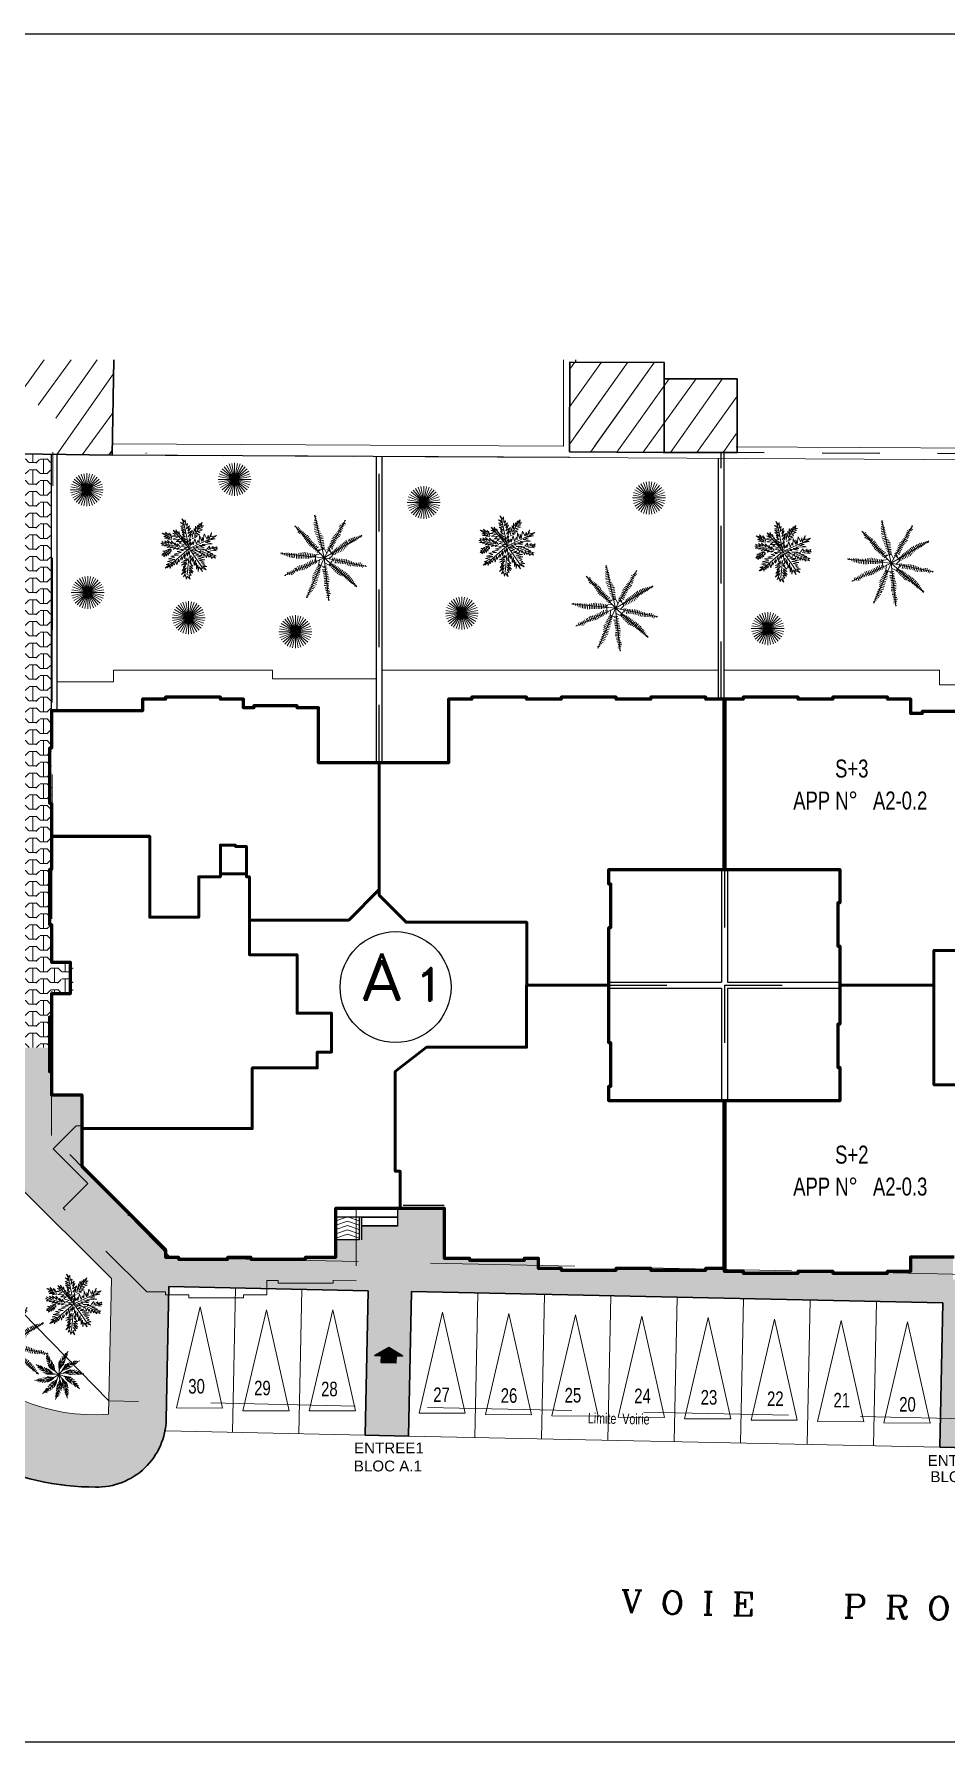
# Model space of a CAD drawing. Header units: millimetres. Extents: x 906 to 2482, y -1290 to -637.
# Drawn here: x 2053.577 to 2055.156, y -1279.072 to -1276.116 of the extents above; entities that cross this region are included whole.
import ezdxf

# ---------------------------------------------------------------- set-up
doc = ezdxf.new("R2010")
doc.units = ezdxf.units.MM
for name, pattern in [('CONTINOUS', [0]), ('DASHDOT2', [0.5, 0.25, -0.125, 0, -0.125]), ('DIVIDE2', [0.625, 0.25, -0.125, 0, -0.125, 0, -0.125]), ('HIDDEN', [0.375, 0.25, -0.125])]:
    doc.linetypes.add(name, pattern=pattern)
doc.layers.add('1', color=7, linetype='Continuous')
for name, color, linetype, lineweight, true_color in [('autoblocan', 7, 'Continuous', 13, 0xe2d4c5), ('HACH', 7, 'Continuous', 5, 0xd1d1d1), ('VERDURE', 7, 'Continuous', 15, 0x00db00)]:
    doc.layers.add(name, color=color, linetype=linetype, lineweight=lineweight, true_color=true_color)
for name, color, linetype, lineweight in [('CLOTURE EXISTANT', 7, 'Continuous', 20), ('construction existante', 7, 'Continuous', 30), ('ESCALIER', 7, 'Continuous', 20), ('GARD- CORP', 7, 'Continuous', 25), ('inter2', 7, 'HIDDEN', 18), ('interrompu', 7, 'HIDDEN', 15), ('MUR 0.2', 7, 'Continuous', 20), ('MUR 0.25', 7, 'Continuous', 25), ('MUR 0.3', 7, 'Continuous', 30), ('MUR 0.5', 7, 'Continuous', 50), ('MUR 0.6', 7, 'Continuous', 60), ('PARKING', 7, 'Continuous', 20), ('poly3', 3, 'Continuous', 25), ('POTEAUX HACHURE', 7, 'Continuous', 15), ('REVERS D EAU', 7, 'Continuous', 13), ('TEXTE', 7, 'Continuous', 20), ('vegetation', 3, 'Continuous', 15), ('VOITURE', 7, 'Continuous', 15)]:
    doc.layers.add(name, color=color, linetype=linetype, lineweight=lineweight)
doc.styles.add('ARIAL', font='arial.ttf')
doc.styles.add('ATT', font='TXT')
doc.styles.add('BOLD', font='romand')
doc.styles.add('RR', font='COMPLEX')
doc.styles.add('STYLE4', font='swisscl.ttf')

# ---------------------------------------------------------------- blocks, each defined once
blk = doc.blocks.new('arbre-5')
at = {"layer": 'vegetation'}
for centre, radius, start, end in [((-0.19, 0.329), 0.0329, 201.8133, 261.0737), ((0.412, 0.484), 0.636, 189.9047, 229.6278), ((-0.267, 0.335), 0.0758, 336.4663, 6.3857), ((-0.327, 0.287), 0.154, 345.4732, 13.0468), ((-0.559, 0.25), 0.4, 354.0868, 6.866), ((0.635, -0.023), 0.636, 138.2066, 177.9297), ((0.806, 0.349), 0.75, 182.5243, 187.4746), ((-0.15, 0.593), 0.4, 302.3887, 315.1679), ((0.161, 0.322), 0.0783, 159.215, 197.8706), ((0.023, 0.435), 0.154, 293.7751, 321.3487), ((0.14, 0.354), 0.0329, 150.1151, 209.3756), ((0.097, 0.417), 0.0758, 284.7681, 314.6875), ((-0.344, 0.535), 0.636, 263.0023, 302.7253), ((0.048, 0.634), 0.636, 225.9047, 265.6278), ((-0.348, 0.154), 0.0329, 237.8133, 297.0737), ((-0.413, 0.114), 0.0758, 12.4663, 42.3857), ((-0.316, 0.174), 0.0783, 246.9131, 285.5687), ((-0.434, 0.04), 0.154, 21.4732, 49.0468), ((-0.317, 0.819), 0.75, 270.2224, 275.1727), ((-0.599, -0.126), 0.4, 30.0868, 42.866), ((-0.592, 0.231), 0.636, 299.0023, 338.7253), ((-0.261, 0.792), 0.75, 268.6014, 275.2448), ((-0.613, -0.208), 0.488, 31.5871, 43.1451), ((-0.206, 0.772), 0.75, 266.9824, 275.3418), ((-0.169, 0.762), 0.75, 265.7167, 275.436), ((-0.656, -0.384), 0.658, 38.7097, 48.6648), ((-0.153, 0.326), 0.0783, 210.9131, 249.5687), ((0.225, 0.849), 0.75, 234.2224, 239.1727), ((-0.14, 0.755), 0.75, 264.5527, 275.5323), ((0.255, 0.794), 0.75, 232.6014, 239.2448), ((0.287, 0.746), 0.75, 230.9824, 239.3418), ((-0.56, -0.38), 0.604, 41.0688, 51.461), ((0.311, 0.715), 0.75, 229.7167, 239.436), ((0.331, 0.693), 0.75, 228.5527, 239.5323), ((-0.619, 0.192), 0.488, 355.5871, 7.1451), ((-0.757, 0.075), 0.658, 2.7097, 12.6648), ((-0.677, 0.022), 0.604, 5.0688, 15.461), ((-0.622, -0.13), 0.636, 332.068, 11.7911), ((0.749, 0.17), 0.75, 176.8546, 187.8342), ((0.51, -0.379), 0.636, 103.7063, 143.4294), ((0.232, -0.592), 0.636, 71.6661, 111.3891), ((-0.16, -0.615), 0.636, 35.6661, 75.3891), ((-0.491, -0.403), 0.636, 359.6661, 39.3891), ((0.754, 0.199), 0.75, 178.0186, 187.7379), ((0.764, 0.237), 0.75, 179.2843, 187.6437), ((-0.402, 0.545), 0.604, 313.3707, 323.7629), ((-0.41, 0.64), 0.658, 311.0115, 320.9667), ((0.781, 0.292), 0.75, 180.9033, 187.5467), ((-0.233, 0.604), 0.488, 303.889, 315.447), ((0.714, -0.284), 0.75, 142.3543, 153.3339), ((0.734, -0.263), 0.75, 143.5183, 153.2376), ((0.454, -0.619), 0.75, 110.3141, 121.2936), ((-0.023, 0.677), 0.604, 278.8704, 289.2626), ((0.764, -0.237), 0.75, 144.784, 153.1434), ((0.483, -0.613), 0.75, 111.478, 121.1973), ((0.025, 0.76), 0.658, 276.5113, 286.4664), ((0.34, 0.586), 0.604, 246.8302, 257.2223), ((0.521, -0.606), 0.75, 112.7437, 121.1031), ((0.424, 0.631), 0.658, 244.471, 254.4261), ((0.809, -0.202), 0.75, 146.403, 153.0464), ((0.15, 0.63), 0.488, 269.3887, 280.9467), ((0.579, -0.6), 0.75, 114.3627, 121.0062), ((0.862, -0.168), 0.75, 148.024, 152.9743), ((0.212, 0.574), 0.4, 267.8884, 280.6676), ((0.462, 0.454), 0.488, 237.3484, 248.9064), ((0.265, 0.346), 0.154, 259.2748, 286.8484), ((0.315, 0.174), 0.0783, 124.7147, 163.3703), ((0.641, -0.6), 0.75, 115.9838, 120.934), ((0.484, 0.374), 0.4, 235.8481, 248.6273), ((0.316, 0.212), 0.0329, 115.6149, 174.8753), ((0.316, 0.289), 0.0758, 250.2678, 280.1873), ((0.408, 0.153), 0.154, 227.2346, 254.8081), ((0.36, -0.02), 0.0783, 92.6744, 131.33), ((0.38, 0.012), 0.0329, 83.5746, 142.835), ((0.422, 0.077), 0.0758, 218.2276, 248.147), ((-0.398, -0.159), 0.0758, 49.5638, 79.4832), ((-0.37, -0.087), 0.0329, 274.9108, 334.1712), ((-0.37, -0.23), 0.154, 58.5708, 86.1444), ((-0.357, -0.052), 0.0783, 284.0106, 322.6662), ((-0.402, -0.462), 0.4, 67.1843, 79.9635), ((-0.747, 0.462), 0.75, 307.32, 312.2703), ((-0.363, -0.536), 0.488, 68.6846, 80.2427), ((-0.229, -0.362), 0.0758, 85.5638, 115.4832), ((-0.686, 0.475), 0.75, 305.699, 312.3424), ((-0.164, -0.403), 0.154, 94.5708, 122.1444), ((-0.292, -0.702), 0.658, 75.8072, 85.7624), ((-0.053, -0.61), 0.4, 103.1843, 115.9635), ((-0.249, -0.288), 0.0329, 310.9108, 10.1712), ((-0.63, 0.492), 0.75, 304.08, 312.4394), ((-0.218, -0.641), 0.604, 78.1664, 88.5585), ((-0.258, -0.251), 0.0783, 320.0106, 358.6662), ((0.021, -0.647), 0.488, 104.6846, 116.2427), ((-0.594, 0.506), 0.75, 302.8142, 312.5336), ((-0.567, 0.518), 0.75, 301.6503, 312.6298), ((0.177, -0.74), 0.658, 111.8072, 121.7624), ((-0.876, -0.065), 0.75, 343.32, 348.2703), ((0.201, -0.647), 0.604, 114.1664, 124.5585), ((-0.834, -0.019), 0.75, 341.699, 348.3424), ((-0.799, 0.027), 0.75, 340.08, 348.4394), ((-0.778, 0.06), 0.75, 338.8142, 348.5336), ((-0.763, 0.086), 0.75, 337.6503, 348.6298), ((0.288, -0.54), 0.4, 136.2501, 149.0293), ((0.371, -0.531), 0.488, 137.7504, 149.3084), ((0.552, -0.523), 0.658, 144.873, 154.8281), ((0.521, -0.432), 0.604, 147.2321, 157.6243), ((-0.699, -0.532), 0.75, 16.3857, 21.336), ((-0.687, -0.345), 0.75, 10.716, 21.6956), ((-0.688, -0.471), 0.75, 14.7647, 21.4081), ((-0.685, -0.374), 0.75, 11.88, 21.5993), ((-0.684, -0.413), 0.75, 13.1457, 21.5051), ((-0.449, -0.624), 0.75, 38.3141, 49.2936), ((-0.434, -0.649), 0.75, 39.478, 49.1973), ((0.662, -0.142), 0.604, 174.8302, 185.2223), ((0.004, -0.768), 0.75, 74.3141, 85.2936), ((0.731, -0.208), 0.658, 172.471, 182.4261), ((-0.415, -0.683), 0.75, 40.7437, 49.1031), ((0.575, -0.299), 0.488, 165.3484, 176.9064), ((0.03, -0.78), 0.75, 75.478, 85.1973), ((0.619, 0.274), 0.604, 210.8302, 221.2223), ((-0.392, -0.736), 0.75, 42.3627, 49.0062), ((0.505, -0.345), 0.4, 163.8481, 176.6273), ((0.271, -0.341), 0.154, 155.2346, 182.8081), ((-0.373, -0.795), 0.75, 43.9838, 48.934), ((0.066, -0.797), 0.75, 76.7437, 85.1031), ((0.093, -0.348), 0.0783, 20.6744, 59.33), ((0.714, 0.261), 0.658, 208.471, 218.4261), ((0.116, -0.826), 0.75, 78.3627, 85.0062), ((0.64, 0.096), 0.488, 201.3484, 212.9064), ((0.166, -0.862), 0.75, 79.9838, 84.934), ((0.612, 0.018), 0.4, 199.8481, 212.6273), ((0.42, -0.116), 0.154, 191.2346, 218.8081), ((0.28, -0.227), 0.0783, 56.6744, 95.33), ((0.315, -0.214), 0.0329, 47.5746, 106.835), ((0.386, -0.185), 0.0758, 182.2276, 212.147), ((0.006, -0.429), 0.0758, 118.6296, 148.549), ((0.082, -0.428), 0.154, 127.6366, 155.2101), ((-0.051, -0.377), 0.0329, 343.9766, 43.237), ((-0.079, -0.352), 0.0783, 353.0764, 31.732), ((0.204, -0.377), 0.0758, 146.2276, 176.147), ((0.129, -0.358), 0.0329, 11.5746, 70.835)]:
    blk.add_arc(centre, radius, start, end, dxfattribs=at)
blk = doc.blocks.new('12PPLT15')
at = {"color": 0, "linetype": 'ByBlock'}
for p, q in [((0.013, -0.001), (-0.088, 0.491)), ((0.105, 0.233), (0.218, 0.416)), ((-0.197, 0.032), (-0.424, 0.087)), ((-0.311, 0.181), (-0.394, 0.245)), ((0.013, -0.001), (-0.211, 0.261)), ((0.013, -0.001), (0.471, 0.206)), ((0.344, -0.02), (0.467, 0.009)), ((-0.304, -0.006), (-0.415, -0.1)), ((0.013, -0.001), (-0.373, -0.336)), ((0.006, -0.159), (-0.023, -0.458)), ((0.013, -0.001), (0.245, -0.333)), ((0.205, -0.033), (0.429, -0.132))]:
    blk.add_line(p, q, dxfattribs=at)
for points in [[(-0.023, 0.057), (-0.023, 0.126), (-0.05, 0.087), (-0.065, 0.126), (-0.076, 0.103), (-0.098, 0.174), (-0.107, 0.155), (-0.136, 0.239), (-0.143, 0.21), (-0.166, 0.294), (-0.17, 0.248), (-0.214, 0.323), (-0.201, 0.271), (-0.262, 0.319), (-0.22, 0.258), (-0.272, 0.268), (-0.208, 0.233), (-0.289, 0.212), (-0.178, 0.2), (-0.26, 0.162), (-0.153, 0.158), (-0.208, 0.12), (-0.117, 0.12), (-0.159, 0.09), (-0.065, 0.061), (-0.126, 0.038), (-0.021, 0.019), (-0.078, 0.003), (-0.021, -0.012), (-0.136, -0.02), (-0.082, -0.035), (-0.191, -0.054), (-0.126, -0.071), (-0.247, -0.1), (-0.17, -0.117), (-0.304, -0.132), (-0.233, -0.152), (-0.344, -0.181), (-0.233, -0.19), (-0.359, -0.223), (-0.279, -0.236), (-0.385, -0.278), (-0.331, -0.278), (-0.401, -0.339), (-0.321, -0.31), (-0.317, -0.345), (-0.291, -0.278), (-0.281, -0.314), (-0.262, -0.249), (-0.247, -0.291), (-0.214, -0.213), (-0.197, -0.284), (-0.17, -0.184), (-0.162, -0.239), (-0.114, -0.139), (-0.114, -0.203), (-0.069, -0.094), (-0.065, -0.171), (-0.03, -0.068), (-0.015, -0.132), (-0.001, -0.035), (0.006, -0.098), (0.021, -0.052), (0.027, -0.159), (0.05, -0.119), (0.038, -0.217), (0.083, -0.142), (0.073, -0.223), (0.092, -0.181), (0.099, -0.291), (0.125, -0.203), (0.119, -0.294), (0.14, -0.249), (0.14, -0.358), (0.163, -0.281), (0.17, -0.397), (0.182, -0.32), (0.245, -0.4), (0.215, -0.333), (0.306, -0.368), (0.251, -0.314), (0.318, -0.31), (0.247, -0.284), (0.283, -0.272), (0.224, -0.249), (0.274, -0.236), (0.193, -0.209), (0.287, -0.194), (0.17, -0.178), (0.28, -0.152), (0.161, -0.142), (0.241, -0.123), (0.125, -0.117), (0.182, -0.1), (0.079, -0.081), (0.138, -0.068), (0.05, -0.033), (0.09, -0.029)], [(0.008, 0.049), (0.041, 0.162), (0.002, 0.122), (0.057, 0.248), (-0.001, 0.2), (0.073, 0.313), (-0.007, 0.258), (0.035, 0.352), (-0.007, 0.306), (0.021, 0.394), (-0.034, 0.342), (-0.015, 0.43), (-0.046, 0.403), (-0.053, 0.497), (-0.063, 0.461), (-0.111, 0.516), (-0.076, 0.436), (-0.134, 0.449), (-0.072, 0.403), (-0.134, 0.388), (-0.069, 0.367), (-0.126, 0.359), (-0.053, 0.313), (-0.126, 0.323), (-0.042, 0.261), (-0.105, 0.281), (-0.072, 0.245), (-0.101, 0.245), (-0.053, 0.2), (-0.12, 0.204), (-0.034, 0.149), (-0.092, 0.151), (-0.04, 0.113)], [(0.069, 0.191), (0.083, 0.29), (0.096, 0.252), (0.099, 0.348), (0.125, 0.29), (0.121, 0.388), (0.154, 0.332), (0.157, 0.397), (0.176, 0.374), (0.19, 0.43), (0.199, 0.407), (0.238, 0.449), (0.224, 0.397), (0.266, 0.394), (0.209, 0.374), (0.247, 0.361), (0.182, 0.338), (0.245, 0.323), (0.161, 0.296), (0.203, 0.281), (0.134, 0.252), (0.193, 0.245), (0.102, 0.212), (0.154, 0.206), (0.067, 0.168)], [(-0.136, 0.015), (-0.185, 0.078), (-0.185, 0.032), (-0.233, 0.099), (-0.22, 0.055), (-0.295, 0.132), (-0.279, 0.074), (-0.359, 0.141), (-0.337, 0.087), (-0.408, 0.135), (-0.382, 0.09), (-0.457, 0.122), (-0.446, 0.097), (-0.476, 0.087), (-0.424, 0.078), (-0.466, 0.055), (-0.369, 0.055), (-0.411, 0.038), (-0.314, 0.049), (-0.366, 0.015), (-0.26, 0.036), (-0.314, 0.013), (-0.224, 0.015), (-0.26, -0.012), (-0.166, 0.009), (-0.197, -0.016), (-0.149, -0.004)], [(-0.289, 0.158), (-0.356, 0.164), (-0.323, 0.177), (-0.411, 0.177), (-0.356, 0.197), (-0.427, 0.206), (-0.382, 0.219), (-0.453, 0.268), (-0.379, 0.252), (-0.394, 0.284), (-0.346, 0.233), (-0.331, 0.271), (-0.317, 0.212), (-0.311, 0.252), (-0.285, 0.17)], [(0.038, 0), (0.163, -0.052), (0.083, 0.015), (0.17, 0.007), (0.134, 0.036), (0.276, 0.019), (0.19, 0.051), (0.289, 0.051), (0.238, 0.071), (0.415, 0.08), (0.289, 0.107), (0.379, 0.12), (0.309, 0.135), (0.467, 0.168), (0.396, 0.17), (0.49, 0.226), (0.389, 0.2), (0.4, 0.275), (0.354, 0.164), (0.341, 0.233), (0.325, 0.162), (0.276, 0.252), (0.257, 0.126), (0.238, 0.197), (0.234, 0.12), (0.193, 0.223), (0.186, 0.099), (0.167, 0.141), (0.14, 0.074), (0.115, 0.17), (0.083, 0.061), (0.083, 0.113), (0.05, 0.061), (0.041, 0.11), (0.027, 0.022)], [(0.318, -0.01), (0.364, 0.042), (0.367, 0), (0.431, 0.036), (0.415, 0.009), (0.499, 0.029), (0.483, 0.003), (0.506, -0.01), (0.435, -0.01), (0.486, -0.039), (0.383, -0.029)], [(-0.311, -0.004), (-0.356, -0.016), (-0.34, -0.023), (-0.394, -0.033), (-0.373, -0.042), (-0.44, -0.048), (-0.394, -0.062), (-0.45, -0.084), (-0.421, -0.087), (-0.457, -0.117), (-0.415, -0.117), (-0.424, -0.142), (-0.385, -0.1), (-0.379, -0.132), (-0.363, -0.075), (-0.344, -0.117), (-0.34, -0.054), (-0.321, -0.094), (-0.308, -0.035), (-0.295, -0.054), (-0.295, -0.02)], [(-0.017, -0.165), (-0.063, -0.181), (-0.011, -0.188), (-0.078, -0.209), (-0.015, -0.207), (-0.124, -0.245), (-0.03, -0.236), (-0.12, -0.287), (-0.027, -0.261), (-0.092, -0.322), (-0.05, -0.303), (-0.107, -0.385), (-0.034, -0.333), (-0.12, -0.448), (-0.04, -0.385), (-0.084, -0.49), (-0.053, -0.452), (-0.034, -0.53), (-0.021, -0.477), (0.031, -0.533), (0.006, -0.458), (0.048, -0.465), (0.012, -0.41), (0.073, -0.429), (0.008, -0.368), (0.086, -0.404), (0.012, -0.333), (0.079, -0.349), (0.019, -0.303), (0.079, -0.307), (0.019, -0.245), (0.048, -0.259), (0.019, -0.213)], [(0.17, -0.012), (0.274, -0.012), (0.245, -0.026), (0.318, -0.026), (0.295, -0.042), (0.383, -0.058), (0.328, -0.062), (0.425, -0.09), (0.377, -0.094), (0.483, -0.126), (0.442, -0.132), (0.471, -0.165), (0.4, -0.142), (0.412, -0.171), (0.37, -0.123), (0.36, -0.152), (0.325, -0.1), (0.312, -0.159), (0.28, -0.09), (0.274, -0.132), (0.251, -0.075), (0.234, -0.106), (0.199, -0.048), (0.186, -0.081), (0.182, -0.045)]]:
    blk.add_lwpolyline(points, dxfattribs=at)
at = {"color": 0, "linetype": 'ByBlock', "style": 'ATT', "flags": 3}
blk.add_attdef('ITEM', (-1, -3.75), '', height=1, dxfattribs=at)
blk = doc.blocks.new('C3A9GA8P')
at = {"color": 0, "linetype": 'ByBlock'}
for p, q in [((120.6, 300.6), (124.5, 302.6)), ((121.4, 294.8), (127, 298.5)), ((155, 155), (122.7, 301.5)), ((155, 155), (53.9, 265.8)), ((54.2, 262.2), (58.5, 263.5)), ((59.3, 255.9), (67.5, 261.1)), ((61.6, 249.7), (70.3, 256)), ((82.3, 227), (91.5, 236.7)), ((122.2, 252.9), (137.8, 255.6)), ((155, 155), (229.1, 285.4)), ((201, 246.4), (213.1, 240.6)), ((216.2, 273), (224.9, 266.8)), ((221.4, 277.3), (228.8, 271)), ((225.8, 284), (228.4, 280.3)), ((125.2, 177.7), (138.8, 183.8)), ((146.4, 185.5), (155.3, 187.6)), ((155, 155), (284.3, 231)), ((157.3, 183.4), (164.2, 169.2)), ((167.4, 190.3), (177.4, 179.3)), ((238, 216.5), (245.4, 202.4)), ((277.6, 230.1), (282.8, 225.9)), ((282.8, 232.7), (285.9, 229.6)), ((5.9, 167.3), (5.2, 171.6)), ((155, 155), (5.7, 169.5)), ((11.6, 166.3), (9.9, 172.8)), ((155, 155), (18.4, 93)), ((51.7, 154), (54, 169.8)), ((64.1, 108.1), (57.7, 119.9)), ((155, 155), (95.1, 17.5)), ((124.2, 133.7), (122.6, 148.5)), ((123.4, 156.3), (124.1, 165.4)), ((128.7, 166), (144.4, 168.2)), ((144, 125.3), (135.6, 128.8)), ((136.5, 133.4), (139.2, 149)), ((165.7, 119.2), (151.2, 122.2)), ((155, 155), (267.3, 55.5)), ((155, 155), (171.7, 5.9)), ((155, 155), (301.9, 124.8)), ((169.8, 130.7), (155.8, 138.1)), ((182.7, 161.6), (171.3, 150.6)), ((179.8, 135.4), (173.9, 128.4)), ((181.3, 172.6), (186.1, 164.8)), ((192.4, 154.1), (185.1, 141.2)), ((256.1, 139.5), (254.4, 126.2)), ((286.2, 133.3), (282.9, 123.1)), ((291.8, 129.6), (288.1, 120.6)), ((299.6, 127.6), (296.9, 123.9)), ((21.9, 92.2), (21.9, 96.8)), ((29.4, 95.1), (27.1, 104.6)), ((36.1, 95.5), (32.7, 105.7)), ((124, 56.5), (109.7, 63.5)), ((239.1, 95.1), (228, 83.7)), ((264.4, 61.6), (262, 55.3)), ((97.2, 17), (92.9, 17.7)), ((100, 22.1), (93.3, 22.5)), ((171.5, 54.1), (158.3, 51.6)), ((173.1, 17.1), (163.4, 17.8)), ((174.9, 23.5), (164.2, 23.5)), ((173.6, 9), (169.3, 10.5)), ((268.4, 57.4), (266.4, 53.6))]:
    blk.add_line(p, q, dxfattribs=at)
for radius, start, end in [(126, 130.20868, 136.13494), (120, 129.521, 135.63333), (114, 128.7585, 134.81533), (108, 127.90808, 134.56004), (126, 100.41953, 106.2498), (120, 100.37246, 107.06136), (114, 100.32043, 107.69976), (132, 100.92747, 105.15976), (108, 100.26262, 108.41097), (138, 101.47934, 104.17168), (96, 100.11997, 110.03243), (90, 98.61819, 109.97472), (84, 96.88122, 109.90875), (96, 53.87355, 63.81759), (108, 55.90808, 62.56004), (114, 56.7585, 62.81533), (120, 57.521, 63.63333), (126, 58.20868, 64.13494), (96, 125.87355, 135.81759), (90, 125.81336, 136.78571), (84, 126.32295, 137.89761), (78, 126.9117, 139.18847), (72, 126.37935, 139.77001), (66, 125.49821, 139.73272), (60, 124.43749, 139.68798), (54, 123.13556, 139.6333), (48, 120.91033, 139.56494), (42, 117.60386, 139.47706), (78, 94.84646, 109.83264), (72, 92.78382, 109.86151), (30, 85.98683, 142.83427), (66, 92.34555, 110.0508), (60, 91.81921, 110.27799), (54, 91.17524, 110.55572), (48, 90.36912, 110.15741), (42, 89.33054, 109.0606), (36, 87.94144, 107.59308), (30, 13.98683, 70.83427), (42, 45.60386, 67.47706), (48, 48.91033, 67.56494), (54, 51.13556, 67.6333), (60, 52.43749, 67.68798), (66, 53.49821, 67.73272), (72, 54.37935, 67.77001), (78, 54.9117, 67.18847), (42, 17.33054, 37.0606), (84, 54.32295, 65.89761), (48, 18.36912, 38.15741), (90, 53.81336, 64.78571), (54, 19.17524, 38.55572), (60, 19.81921, 38.27799), (66, 20.34555, 38.0508), (72, 20.78382, 37.86151), (78, 22.84646, 37.83264), (84, 24.88122, 37.90875), (90, 26.61819, 37.97472), (96, 28.11997, 38.03243), (108, 28.26262, 36.41097), (114, 28.32043, 35.69976), (120, 28.37246, 35.06136), (126, 28.41953, 34.2498), (132, 28.92747, 33.15976), (138, 29.47934, 32.17168), (138, 173.47934, 176.17168), (132, 172.92747, 177.15976), (126, 172.41953, 178.2498), (120, 172.37246, 179.06136), (114, 172.32043, 179.69976), (108, 172.26262, 180.41097), (96, 172.11997, 182.03243), (96, 197.87355, 207.81759), (90, 170.61819, 181.97472), (90, 197.81336, 208.78571), (84, 168.88122, 181.90875), (84, 198.32295, 209.89761), (78, 166.84646, 181.83264), (78, 198.9117, 211.18847), (72, 164.78382, 181.86151), (72, 198.37935, 211.77001), (66, 164.34555, 182.0508), (66, 197.49821, 211.73272), (60, 163.81921, 182.27799), (60, 196.43749, 211.68798), (54, 163.17524, 182.55572), (54, 195.13556, 211.6333), (48, 162.36912, 182.15741), (48, 192.91033, 211.56494), (42, 161.33054, 181.0606), (42, 189.60386, 211.47706), (36, 159.94144, 179.59308), (30, 157.98683, 214.83427), (42, 233.33054, 253.0606), (36, 231.94144, 251.59308), (30, 229.98683, 286.83427), (30, 301.98683, 358.83427), (36, 303.94144, 323.59308), (42, 305.33054, 325.0606), (48, 306.36912, 326.15741), (36, 15.94144, 35.59308), (54, 307.17524, 326.55572), (60, 307.81921, 326.27799), (42, 333.60386, 355.47706), (48, 336.91033, 355.56494), (54, 339.13556, 355.6333), (60, 340.43749, 355.68798), (66, 341.49821, 355.73272), (72, 342.37935, 355.77001), (78, 342.9117, 355.18847), (84, 342.32295, 353.89761), (90, 341.81336, 352.78571), (96, 341.87355, 351.81759), (108, 343.90808, 350.56004), (114, 344.7585, 350.81533), (120, 345.521, 351.63333), (126, 346.20868, 352.13494), (126, 202.20868, 208.13494), (120, 201.521, 207.63333), (114, 200.7585, 206.81533), (108, 199.90808, 206.56004), (96, 244.11997, 254.03243), (90, 242.61819, 253.97472), (84, 240.88122, 253.90875), (78, 238.84646, 253.83264), (72, 236.78382, 253.86151), (66, 236.34555, 254.0508), (60, 235.81921, 254.27799), (54, 235.17524, 254.55572), (48, 234.36912, 254.15741), (42, 261.60386, 283.47706), (48, 264.91033, 283.56494), (54, 267.13556, 283.6333), (60, 268.43749, 283.68798), (66, 269.49821, 283.73272), (90, 269.81336, 280.78571), (96, 269.87355, 279.81759), (72, 270.37935, 283.77001), (84, 270.32295, 281.89761), (78, 270.9117, 283.18847), (66, 308.34555, 326.0508), (72, 308.78382, 325.86151), (78, 310.84646, 325.83264), (84, 312.88122, 325.90875), (90, 314.61819, 325.97472), (96, 316.11997, 326.03243), (108, 316.26262, 324.41097), (114, 316.32043, 323.69976), (120, 316.37246, 323.06136), (126, 316.41953, 322.2498), (132, 316.92747, 321.15976), (138, 317.47934, 320.17168), (138, 245.47934, 248.17168), (132, 244.92747, 249.15976), (126, 244.41953, 250.2498), (120, 244.37246, 251.06136), (114, 244.32043, 251.69976), (108, 244.26262, 252.41097), (108, 271.90808, 278.56004), (114, 272.7585, 278.81533), (120, 273.521, 279.63333), (126, 274.20868, 280.13494)]:
    blk.add_arc((155, 155), radius, start, end, dxfattribs=at)
blk = doc.blocks.new('arbre -5')
at = {"layer": 'vegetation', "linetype": 'Continuous'}
for p, q in [((-0.087, -0.186), (-0.087, -0.186)), ((-0.07, -0.257), (-0.07, -0.257)), ((0.168, -0.224), (0.168, -0.224))]:
    blk.add_line(p, q, dxfattribs=at)
for points in [[(-0.285, 0), (-0.001, 0), (-0.277, -0.049)], [(-0.277, 0.049), (0, 0)], [(-0.244, 0.141), (0, 0), (-0.267, 0.097)], [(-0.267, -0.097), (0, 0), (-0.244, -0.141)], [(-0.182, 0.216), (0, 0.001), (-0.216, 0.182)], [(-0.216, -0.182), (0, 0), (-0.182, -0.216)], [(-0.097, 0.267), (0, 0), (-0.141, 0.244)], [(-0.141, -0.244), (0, 0), (-0.097, -0.266)], [(0, 0.285), (0, 0), (-0.049, 0.277)], [(-0.049, -0.277), (0, 0), (0, -0.285)], [(0.049, 0.277), (0, 0)], [(0.141, 0.244), (0, 0), (0.097, 0.267)], [(0.216, 0.182), (0, 0), (0.182, 0.217)], [(0.266, 0.097), (0, 0), (0.244, 0.141)], [(0.285, 0), (0, 0), (0.277, 0.049)], [(0.049, -0.277), (0, 0), (0.097, -0.266)], [(0.141, -0.244), (0, 0), (0.182, -0.216)], [(0.216, -0.182), (0, 0), (0.244, -0.141)], [(0.266, -0.097), (0, 0), (0.277, -0.049)]]:
    blk.add_lwpolyline(points, dxfattribs=at)

msp = doc.modelspace()

# ---------------------------------------------------------------- hatches: boundary and pattern name
at = {"layer": 'autoblocan'}
h = msp.add_hatch(dxfattribs=at)
h.set_pattern_fill('147', color=256, scale=0.025, angle=90, pattern_type=2)
h.set_pattern_definition([(90, (1960.387627, -1239.845575), (-0.01875, 0.01875), [0.025, -0.0125]), (135, (1960.381377, -1239.845575), (-0.037499994, 5e-18), [0.00883875, -0.0176775]), (225, (1960.381377, -1239.820575), (-5e-18, -0.037499994), [0.00883875, -0.0176775]), (180, (1960.356377, -1239.845575), (-5e-18, -0.0375), [0.0125, -0.025]), (180, (1960.375127, -1239.839325), (-5e-18, -0.0375), [0.0125, -0.025]), (180, (1960.375127, -1239.826825), (-5e-18, -0.0375), [0.0125, -0.025]), (180, (1960.356377, -1239.820575), (-5e-18, -0.0375), [0.0125, -0.025])])
h.paths.add_polyline_path([(2053.6075, -1277.2875), (2053.6075, -1276.8437), (2053.2655, -1276.8379, 0.171262), (2053.3125, -1276.8547), (2053.5598, -1276.8557), (2053.5577, -1277.8705), (2053.6075, -1277.8705), (2053.6075, -1277.7774), (2053.645, -1277.7774), (2053.645, -1277.7225), (2053.6075, -1277.7225)])
at = {"layer": 'autoblocan', "linetype": 'CONTINOUS'}
h = msp.add_hatch(dxfattribs=at)
h.set_pattern_fill('147', color=256, scale=0.0175, angle=90, pattern_type=2)
h.set_pattern_definition([(90, (1999.709107, -1234.977047), (-0.013125, 0.013125), [0.0175, -0.00875]), (135, (1999.704732, -1234.977047), (-0.0262499957, 4e-18), [0.006187125, -0.01237425]), (225, (1999.704732, -1234.959547), (-4e-18, -0.0262499957), [0.006187125, -0.01237425]), (180, (1999.687232, -1234.977047), (-3e-18, -0.02625), [0.00875, -0.0175]), (180, (1999.700357, -1234.972672), (-3e-18, -0.02625), [0.00875, -0.0175]), (180, (1999.700357, -1234.963922), (-3e-18, -0.02625), [0.00875, -0.0175]), (180, (1999.687232, -1234.959547), (-3e-18, -0.02625), [0.00875, -0.0175])])
h.paths.add_polyline_path([(2053.805, -1278.2206), (2053.66, -1278.0756), (2053.66, -1277.9525), (2053.6075, -1277.9525), (2053.6075, -1277.8705), (2053.5577, -1277.8705), (2053.5574, -1278.0057), (2053.3211, -1278.0047, 0.337218), (2053.2486, -1278.0594, 0.490421), (2053.6724, -1278.6311), (2053.6836, -1278.6314, 0.414214), (2053.8061, -1278.5139), (2053.8109, -1278.2842), (2054.1559, -1278.2914), (2054.1506, -1278.5414), (2054.2256, -1278.543), (2054.2308, -1278.293), (2054.4616, -1278.2979), (2054.4616, -1278.2525), (2054.45, -1278.2525), (2054.45, -1278.235), (2054.2875, -1278.235), (2054.2875, -1278.1485), (2054.2072, -1278.1485), (2054.2072, -1278.1796), (2054.145, -1278.1796), (2054.145, -1278.1636), (2054.14, -1278.1636), (2054.14, -1278.2036), (2054.1, -1278.2036), (2054.1, -1278.2335), (2053.8275, -1278.2335), (2053.805, -1278.2335)])
h.paths.add_polyline_path([(2053.7112, -1278.2704), (2053.7063, -1278.5053, -0.508918), (2053.3659, -1278.1049), (2053.5465, -1278.1057)], flags=16)
h.paths.add_polyline_path([(2056.1805, -1278.2575), (2055.565, -1278.2575), (2055.565, -1278.1775), (2055.4975, -1278.1775), (2055.4975, -1278.2325), (2055.3235, -1278.2325), (2055.3235, -1278.2485), (2055.2179, -1278.2484), (2055.2179, -1278.2724), (2055.2129, -1278.2724), (2055.1729, -1278.2724), (2055.1679, -1278.2724), (2055.1679, -1278.2325), (2055.095, -1278.2325), (2055.095, -1278.2575), (2054.7722, -1278.2575), (2054.7722, -1278.2525), (2054.4616, -1278.2525), (2054.4616, -1278.2979), (2055.1506, -1278.3124), (2055.1454, -1278.5623), (2055.2204, -1278.5639), (2055.2256, -1278.314), (2056.1805, -1278.3341)])
h.paths.add_polyline_path([(2057.0625, -1278.2985), (2057.02, -1278.2985), (2057.02, -1278.2735), (2056.8775, -1278.2735), (2056.8775, -1278.2985), (2056.7025, -1278.2985), (2056.7025, -1278.2256), (2056.4775, -1278.2256), (2056.4775, -1278.2104), (2056.365, -1278.2104), (2056.365, -1278.2724), (2056.1975, -1278.2724), (2056.1975, -1278.2575), (2056.1805, -1278.2575), (2056.1805, -1278.3341), (2056.3754, -1278.3382), (2056.3701, -1278.5881), (2056.4451, -1278.5897), (2056.4503, -1278.3398), (2057.0625, -1278.3526)])
at = {"layer": 'POTEAUX HACHURE'}
h = msp.add_hatch(dxfattribs=at)
h.set_pattern_fill('ANSI37', color=256, scale=0.0005, angle=178.8194)
h.set_pattern_definition([(223.8194135, (2124.8309563, -1320.3886714), (0.001099165455, -0.001145421997), []), (313.8194135, (2124.8309563, -1320.3886714), (0.001145421997, 0.001099165455), [])])
h.paths.add_polyline_path([(2054.1916, -1278.3894), (2054.167, -1278.4033), (2054.1786, -1278.4035), (2054.1783, -1278.4158), (2054.2038, -1278.4164), (2054.204, -1278.4041), (2054.2154, -1278.4043)])
at = {"layer": 'vegetation'}
h = msp.add_hatch(dxfattribs=at)
h.set_pattern_fill('AR-CONC', color=103, scale=0.01)
h.paths.add_polyline_path([(2053.5465, -1278.1057), (2053.3659, -1278.1049, 0.508918), (2053.7063, -1278.5053), (2053.7112, -1278.2704)])

# ---------------------------------------------------------------- linework, layer by layer
at = {"layer": '1', "color": 7, "linetype": 'Continuous'}
for p, q in [((2054.5031, -1276.8493), (2053.7127, -1276.8454)), ((2053.7438, -1278.157), (2053.758, -1278.1711))]:
    msp.add_line(p, q, dxfattribs=at)
at = {"layer": '1', "color": 7, "linetype": 'DIVIDE2'}
msp.add_line((2054.5045, -1276.8493), (2053.7127, -1276.8454), dxfattribs=at)
at = {"layer": '1', "color": 7, "linetype": 'DASHDOT2', "ltscale": 0.1}
for p, q in [((2054.175, -1277.3775), (2054.175, -1276.8477)), ((2054.767, -1277.2675), (2054.767, -1276.8407)), ((2055.6414, -1276.8451), (2054.7945, -1276.8408)), ((2054.7725, -1277.5625), (2054.7725, -1277.9625)), ((2054.5725, -1277.7625), (2054.9725, -1277.7625))]:
    msp.add_line(p, q, dxfattribs=at)
at = {"layer": '1', "color": 7, "linetype": 'Continuous'}
for points in [[(2053.7066, -1276.8454), (2053.7127, -1276.8378)], [(2053.7066, -1276.8454), (2053.7127, -1276.8378)], [(2053.7708, -1276.8412), (2053.7713, -1276.8419)], [(2053.7708, -1276.8412), (2053.7713, -1276.8419)], [(2053.7713, -1276.8419), (2053.7722, -1276.8412)], [(2053.7713, -1276.8419), (2053.7722, -1276.8412)]]:
    msp.add_lwpolyline(points, dxfattribs=at)
msp.add_lwpolyline([(2053.7438, -1278.157), (2053.7396, -1278.1598), (2053.741, -1278.1613), (2053.741, -1278.1613)], close=True, dxfattribs=at)
at = {"layer": '1', "color": 7, "linetype": 'Continuous', "extrusion": (0, 0, -1)}
for start, end in [(0, 180), (180.0001, 359.9999)]:
    msp.add_arc((-2054.2031, -1277.7659), 0.096, start, end, dxfattribs=at)
at = {"layer": '1', "color": 7, "linetype": 'Continuous'}
msp.add_arc((2053.7425, -1278.1314), 0.5089, 256.4752, 257.7158, dxfattribs=at)
at = {"layer": 'CLOTURE EXISTANT'}
for p, q in [((2054.494, -1276.6799), (2054.4939, -1276.8297)), ((2054.4939, -1276.8297), (2053.7127, -1276.8253)), ((2054.5045, -1276.8493), (2053.7127, -1276.8454)), ((2056.6164, -1276.8603), (2054.5031, -1276.8493)), ((2055.6414, -1276.8353), (2054.793, -1276.8309))]:
    msp.add_line(p, q, dxfattribs=at)
at = {"layer": 'construction existante'}
for p, q in [((2053.7127, -1276.8454), (2053.7156, -1276.6799)), ((2054.6679, -1276.6845), (2054.5138, -1276.684)), ((2054.6679, -1276.8403), (2054.6679, -1276.6845)), ((2054.7945, -1276.7133), (2054.6679, -1276.7131)), ((2054.7945, -1276.7133), (2054.7945, -1276.8408)), ((2053.0031, -1276.8334), (2053.7127, -1276.8454))]:
    msp.add_line(p, q, dxfattribs=at)
msp.add_lwpolyline([(2054.5045, -1276.8395), (2054.6663, -1276.8403), (2054.7945, -1276.8408), (2054.7945, -1276.7133), (2054.6679, -1276.7133), (2054.6679, -1276.6845), (2054.505, -1276.684)], close=True, dxfattribs=at)
at = {"layer": 'ESCALIER'}
for p, q in [((2054.1, -1278.1706), (2054.12, -1278.1638)), ((2054.1, -1278.1781), (2054.12, -1278.1713)), ((2054.1, -1278.1856), (2054.12, -1278.1788)), ((2054.12, -1278.1638), (2054.14, -1278.1706)), ((2054.12, -1278.1713), (2054.14, -1278.1781)), ((2054.12, -1278.1788), (2054.14, -1278.1856)), ((2054.2062, -1278.1646), (2054.145, -1278.1646)), ((2054.1, -1278.1931), (2054.12, -1278.1863)), ((2054.1, -1278.2006), (2054.12, -1278.1938)), ((2054.12, -1278.1863), (2054.14, -1278.1931)), ((2054.12, -1278.1938), (2054.14, -1278.2006))]:
    msp.add_line(p, q, dxfattribs=at)
msp.add_lwpolyline([(2054.2072, -1278.1485), (2054.2072, -1278.1796), (2054.145, -1278.1796)], dxfattribs=at)
at = {"layer": 'GARD- CORP'}
for p, q in [((2054.2162, -1278.1435), (2054.2875, -1278.1435)), ((2054.2162, -1278.1485), (2054.2875, -1278.1485))]:
    msp.add_line(p, q, dxfattribs=at)
at = {"layer": 'HACH'}
for p, q in [((2054.5136, -1276.684), (2054.5045, -1276.6967)), ((2054.5046, -1276.8253), (2054.6053, -1276.6842)), ((2054.5594, -1276.6841), (2054.5048, -1276.7608)), ((2054.5048, -1276.7608), (2054.5594, -1276.6841)), ((2054.6052, -1276.6843), (2054.5138, -1276.8124)), ((2054.5407, -1276.8397), (2054.6511, -1276.6844)), ((2054.6511, -1276.6844), (2054.5477, -1276.8298)), ((2054.677, -1276.7132), (2054.5861, -1276.8399)), ((2054.6318, -1276.8401), (2054.7228, -1276.7134)), ((2054.7686, -1276.7135), (2054.6788, -1276.8403)), ((2054.7246, -1276.8405), (2054.7945, -1276.7429)), ((2054.793, -1276.808), (2054.7704, -1276.8407))]:
    msp.add_line(p, q, dxfattribs=at)
for points in [[(2053.554, -1276.7371), (2053.5948, -1276.6799)], [(2053.5845, -1276.7589), (2053.6414, -1276.6799)], [(2053.615, -1276.7813), (2053.6866, -1276.6799)], [(2053.6165, -1276.8438), (2053.7142, -1276.7052)], [(2053.6165, -1276.8438), (2053.7142, -1276.7052)], [(2053.6608, -1276.8447), (2053.7142, -1276.7715)], [(2053.6608, -1276.8447), (2053.7142, -1276.7715)]]:
    msp.add_lwpolyline(points, dxfattribs=at)
at = {"layer": 'inter2'}
for p, q in [((2053.7066, -1278.482), (2053.3571, -1278.1247)), ((2057.5075, -1278.562), (2053.7066, -1278.482))]:
    msp.add_line(p, q, dxfattribs=at)
msp.add_lwpolyline([(2057.5128, -1278.3121), (2053.8139, -1278.2342), (2053.6074, -1278.023), (2053.6098, -1276.84)], dxfattribs=at)
at = {"layer": 'interrompu', "ltscale": 0.2}
msp.add_line((2054.2062, -1278.1636), (2054.145, -1278.1636), dxfattribs=at)
for points in [[(2054.2062, -1278.1485), (2054.135, -1278.1485), (2054.135, -1278.2735), (2054.095, -1278.2734), (2054.095, -1278.2785), (2054, -1278.2785), (2054, -1278.2735), (2053.98, -1278.2735), (2053.98, -1278.2985), (2053.94, -1278.2985), (2053.94, -1278.3035), (2053.845, -1278.3035), (2053.845, -1278.2985), (2053.805, -1278.2985), (2053.805, -1278.2935), (2053.7725, -1278.2935), (2053.6278, -1278.1487), (2053.6706, -1278.1059), (2053.6105, -1278.0458), (2053.6503, -1278.006), (2053.66, -1278.006)], [(2054.2062, -1278.1485), (2054.135, -1278.1485), (2054.135, -1278.2735), (2054.095, -1278.2734), (2054.095, -1278.2785), (2054, -1278.2785), (2054, -1278.2735), (2053.98, -1278.2735), (2053.98, -1278.2985), (2053.94, -1278.2985), (2053.94, -1278.3035), (2053.845, -1278.3035), (2053.845, -1278.2985), (2053.805, -1278.2985), (2053.805, -1278.2935), (2053.7725, -1278.2935), (2053.6278, -1278.1487), (2053.6706, -1278.1059), (2053.6105, -1278.0458), (2053.6503, -1278.006), (2053.66, -1278.006)], [(2054.2062, -1278.1485), (2054.2062, -1278.1786), (2054.145, -1278.1786)]]:
    msp.add_lwpolyline(points, dxfattribs=at)
at = {"layer": 'MUR 0.2'}
for p, q in [((2054.772, -1277.5625), (2054.772, -1277.2675)), ((2054.773, -1277.5625), (2054.773, -1277.2675)), ((2054.7725, -1277.9625), (2054.7725, -1278.2525)), ((2054.7725, -1278.2525), (2054.7722, -1278.2525))]:
    msp.add_line(p, q, dxfattribs=at)
at = {"layer": 'MUR 0.25'}
for p, q in [((2053.6075, -1277.2875), (2053.6075, -1276.8437)), ((2053.6175, -1277.2875), (2053.6175, -1276.8438)), ((2054.17, -1277.3775), (2054.17, -1276.8476)), ((2054.18, -1277.3775), (2054.18, -1276.8477)), ((2054.762, -1277.2675), (2054.762, -1276.8506)), ((2054.772, -1277.2675), (2054.772, -1276.8407)), ((2054.14, -1278.1636), (2054.145, -1278.1636)), ((2054.145, -1278.2036), (2054.145, -1278.1636))]:
    msp.add_line(p, q, dxfattribs=at)
at = {"layer": 'MUR 0.25', "linetype": 'Continuous'}
for p, q in [((2054.7675, -1277.5625), (2054.7675, -1277.7575)), ((2054.7775, -1277.5625), (2054.7775, -1277.7575)), ((2054.5725, -1277.7575), (2054.7675, -1277.7575)), ((2054.5725, -1277.7675), (2054.7675, -1277.7675)), ((2054.7675, -1277.7675), (2054.7675, -1277.9625)), ((2054.7775, -1277.7575), (2054.9725, -1277.7575)), ((2054.7775, -1277.7675), (2054.9725, -1277.7675)), ((2054.7775, -1277.7675), (2054.7775, -1277.9625))]:
    msp.add_line(p, q, dxfattribs=at)
at = {"layer": 'MUR 0.25', "color": 7}
msp.add_lwpolyline([(2057.8206, -1276.1164), (2052.0017, -1276.1164), (2052.0017, -1279.0723), (2057.8206, -1279.0723)], close=True, dxfattribs=at)
msp.add_lwpolyline([(2057.8206, -1276.1164), (2052.0017, -1276.1164), (2052.0017, -1279.0723), (2057.8206, -1279.0723)], close=True, dxfattribs=at)
at = {"layer": 'MUR 0.25'}
msp.add_lwpolyline([(2054.1, -1278.1636), (2054.14, -1278.1636), (2054.14, -1278.2036), (2054.1, -1278.2036)], dxfattribs=at)
at = {"layer": 'MUR 0.3'}
for p, q in [((2053.8109, -1278.2842), (2053.8061, -1278.5139)), ((2054.1559, -1278.2914), (2053.8109, -1278.2842)), ((2054.1559, -1278.2914), (2054.1506, -1278.5414)), ((2054.2308, -1278.293), (2054.2256, -1278.543)), ((2055.1506, -1278.3124), (2054.2308, -1278.293)), ((2055.1506, -1278.3124), (2055.1454, -1278.5623)), ((2054.2256, -1278.543), (2054.1506, -1278.5414)), ((2055.2204, -1278.5639), (2055.1454, -1278.5623)), ((2053.6724, -1278.6311), (2053.6836, -1278.6314))]:
    msp.add_line(p, q, dxfattribs=at)
at = {"layer": 'MUR 0.3', "lineweight": 30}
msp.add_lwpolyline([(2054.1916, -1278.3894), (2054.167, -1278.4033), (2054.1786, -1278.4035), (2054.1783, -1278.4158), (2054.2038, -1278.4164), (2054.204, -1278.4041), (2054.2154, -1278.4043)], close=True, dxfattribs=at)
at = {"layer": 'MUR 0.3'}
for centre, radius, start, end in [((2053.6818, -1278.1812), 0.45, 164.2968, 268.794), ((2053.6861, -1278.5114), 0.12, 268.794, 358.7941)]:
    msp.add_arc(centre, radius, start, end, dxfattribs=at)
at = {"layer": 'MUR 0.5'}
for points in [[(2054.175, -1277.3775), (2054.07, -1277.3775), (2054.07, -1277.2825), (2054.0325, -1277.2825), (2054.0325, -1277.279), (2053.9575, -1277.279), (2053.9575, -1277.2825), (2053.94, -1277.2825), (2053.94, -1277.2675), (2053.9, -1277.2675), (2053.9, -1277.264), (2053.805, -1277.264), (2053.805, -1277.2675), (2053.765, -1277.2675), (2053.765, -1277.2875), (2053.6075, -1277.2875), (2053.6075, -1277.3525), (2053.604, -1277.3525), (2053.604, -1277.4475), (2053.6075, -1277.4475), (2053.6075, -1277.505), (2053.7775, -1277.505), (2053.7775, -1277.645), (2053.8625, -1277.645), (2053.8625, -1277.575), (2053.9, -1277.575), (2053.9, -1277.52), (2053.926, -1277.52), (2053.926, -1277.5225), (2053.945, -1277.5225), (2053.945, -1277.575), (2053.95, -1277.575), (2053.95, -1277.6499), (2053.9821, -1277.6499), (2054.0425, -1277.6499), (2054.0918, -1277.6499), (2054.1221, -1277.6499), (2054.175, -1277.5971)], [(2054.5725, -1277.7625), (2054.435, -1277.7625), (2054.4302, -1277.7625), (2054.4302, -1277.6537), (2054.2216, -1277.6537), (2054.2159, -1277.648), (2054.1781, -1277.6101), (2054.175, -1277.607), (2054.175, -1277.3775), (2054.295, -1277.3775), (2054.295, -1277.2675), (2054.335, -1277.2675), (2054.335, -1277.264), (2054.43, -1277.264), (2054.43, -1277.2675), (2054.49, -1277.2675), (2054.49, -1277.264), (2054.585, -1277.264), (2054.585, -1277.2675), (2054.645, -1277.2675), (2054.645, -1277.264), (2054.74, -1277.264), (2054.74, -1277.2675), (2054.772, -1277.2675), (2054.772, -1277.5625), (2054.5725, -1277.5625), (2054.5725, -1277.5875), (2054.576, -1277.5875), (2054.576, -1277.6625), (2054.5725, -1277.6625), (2054.5725, -1277.7575)], [(2053.6075, -1277.5049), (2053.6075, -1277.5625), (2053.604, -1277.5625), (2053.604, -1277.6574), (2053.6075, -1277.6574), (2053.6075, -1277.7225), (2053.64, -1277.7225), (2053.64, -1277.7774), (2053.6075, -1277.7774), (2053.6075, -1277.8174), (2053.604, -1277.8174), (2053.604, -1277.9124), (2053.6075, -1277.9124), (2053.6075, -1277.9525), (2053.66, -1277.9525), (2053.66, -1278.006), (2053.66, -1278.0109), (2053.955, -1278.0109), (2053.955, -1277.9059), (2054.0675, -1277.9059), (2054.0675, -1277.8809), (2054.0675, -1277.8785), (2054.0925, -1277.8785), (2054.0925, -1277.8112), (2054.0325, -1277.8112), (2054.0325, -1277.7099), (2053.95, -1277.7099), (2053.95, -1277.5749), (2053.945, -1277.5749), (2053.945, -1277.5699), (2053.9, -1277.5699), (2053.9, -1277.5749), (2053.8625, -1277.5749), (2053.8625, -1277.6449), (2053.7775, -1277.6449), (2053.7775, -1277.5049)], [(2054.772, -1277.9625), (2054.5725, -1277.9625), (2054.5725, -1277.9375), (2054.576, -1277.9375), (2054.576, -1277.8625), (2054.5725, -1277.8625), (2054.5725, -1277.7625), (2054.43, -1277.7625), (2054.43, -1277.87), (2054.2569, -1277.87), (2054.2025, -1277.9121), (2054.2025, -1278.0847), (2054.2112, -1278.0847), (2054.2112, -1278.1484), (2054.2875, -1278.1484), (2054.2875, -1278.2349), (2054.3312, -1278.2349), (2054.3312, -1278.2384), (2054.4262, -1278.2384), (2054.4262, -1278.2349), (2054.45, -1278.2349), (2054.45, -1278.2524), (2054.49, -1278.2524), (2054.49, -1278.2559), (2054.585, -1278.2559), (2054.585, -1278.2524), (2054.645, -1278.2524), (2054.645, -1278.2559), (2054.74, -1278.2559), (2054.74, -1278.2524), (2054.772, -1278.2524)]]:
    msp.add_lwpolyline(points, close=True, dxfattribs=at)
for points in [[(2055.2575, -1277.7025), (2055.135, -1277.7025), (2055.135, -1277.7625), (2054.9725, -1277.7625), (2054.9725, -1277.695), (2054.969, -1277.695), (2054.969, -1277.62), (2054.9725, -1277.62), (2054.9725, -1277.5625), (2054.773, -1277.5625), (2054.773, -1277.2675), (2054.805, -1277.2675), (2054.805, -1277.264), (2054.9, -1277.264), (2054.9, -1277.2675), (2054.96, -1277.2675), (2054.96, -1277.264), (2055.055, -1277.264), (2055.055, -1277.2675), (2055.095, -1277.2675), (2055.095, -1277.2925), (2055.115, -1277.2925), (2055.115, -1277.289), (2055.21, -1277.289)], [(2055.17, -1278.2325), (2055.095, -1278.2325), (2055.095, -1278.2575), (2055.055, -1278.2575), (2055.055, -1278.261), (2054.96, -1278.261), (2054.96, -1278.2575), (2054.9, -1278.2575), (2054.9, -1278.261), (2054.805, -1278.261), (2054.805, -1278.2575), (2054.7722, -1278.2575), (2054.7722, -1278.2535), (2054.773, -1278.2535), (2054.773, -1277.9625), (2054.9725, -1277.9625), (2054.9725, -1277.905), (2054.969, -1277.905), (2054.969, -1277.83), (2054.9725, -1277.83), (2054.9725, -1277.7625), (2055.135, -1277.7625), (2055.135, -1277.935), (2055.2425, -1277.935)]]:
    msp.add_lwpolyline(points, dxfattribs=at)
at = {"layer": 'MUR 0.6'}
msp.add_lwpolyline([(2054.5725, -1277.6625), (2054.576, -1277.6625), (2054.576, -1277.5875), (2054.5725, -1277.5875), (2054.5725, -1277.5625), (2054.772, -1277.5625), (2054.772, -1277.2675), (2054.74, -1277.2675), (2054.74, -1277.264), (2054.645, -1277.264), (2054.645, -1277.2675), (2054.585, -1277.2675), (2054.585, -1277.264), (2054.49, -1277.264), (2054.49, -1277.2675), (2054.43, -1277.2675), (2054.43, -1277.264), (2054.335, -1277.264), (2054.335, -1277.2675), (2054.295, -1277.2675), (2054.295, -1277.3775), (2054.175, -1277.3775), (2054.07, -1277.3775), (2054.07, -1277.2824), (2054.0325, -1277.2824), (2054.0325, -1277.2789), (2053.9575, -1277.2789), (2053.9575, -1277.2824), (2053.94, -1277.2824), (2053.94, -1277.2675), (2053.9, -1277.2675), (2053.9, -1277.264), (2053.805, -1277.264), (2053.805, -1277.2675), (2053.765, -1277.2675), (2053.765, -1277.2875), (2053.6075, -1277.2875), (2053.6075, -1277.3524), (2053.604, -1277.3524), (2053.604, -1277.4474), (2053.6075, -1277.4474), (2053.6075, -1277.5049), (2053.6075, -1277.5625), (2053.604, -1277.5625), (2053.604, -1277.6574), (2053.6075, -1277.6574), (2053.6075, -1277.7225), (2053.64, -1277.7225), (2053.64, -1277.7774), (2053.6075, -1277.7774), (2053.6075, -1277.9525), (2053.66, -1277.9525), (2053.66, -1278.0109), (2053.66, -1278.0756), (2053.805, -1278.2206), (2053.805, -1278.2335), (2053.8275, -1278.2335), (2053.8275, -1278.237), (2053.9125, -1278.237), (2053.9125, -1278.2335), (2053.9525, -1278.2335), (2053.9525, -1278.237), (2054.0475, -1278.237), (2054.0475, -1278.2335), (2054.1, -1278.2335), (2054.1, -1278.1485), (2054.135, -1278.1485), (2054.135, -1278.1485), (2054.2112, -1278.1485), (2054.2875, -1278.1485), (2054.2875, -1278.235), (2054.3312, -1278.235), (2054.3312, -1278.2384), (2054.4262, -1278.2384), (2054.4262, -1278.235), (2054.45, -1278.235), (2054.45, -1278.2525), (2054.49, -1278.2525), (2054.49, -1278.2559), (2054.585, -1278.2559), (2054.585, -1278.2525), (2054.645, -1278.2525), (2054.645, -1278.2559), (2054.74, -1278.2559), (2054.74, -1278.2525), (2054.772, -1278.2525), (2054.772, -1277.9625), (2054.5725, -1277.9625), (2054.5725, -1277.9375), (2054.576, -1277.9375), (2054.576, -1277.8624), (2054.5725, -1277.8624), (2054.5725, -1277.7625), (2054.5725, -1277.7575)], close=True, dxfattribs=at)
msp.add_lwpolyline([(2055.21, -1277.289), (2055.115, -1277.289), (2055.115, -1277.2925), (2055.095, -1277.2925), (2055.095, -1277.2675), (2055.055, -1277.2675), (2055.055, -1277.264), (2054.96, -1277.264), (2054.96, -1277.2675), (2054.9, -1277.2675), (2054.9, -1277.264), (2054.805, -1277.264), (2054.805, -1277.2675), (2054.773, -1277.2675), (2054.773, -1277.5625), (2054.9725, -1277.5625), (2054.9725, -1277.6199), (2054.969, -1277.6199), (2054.969, -1277.695), (2054.9725, -1277.695), (2054.9725, -1277.7575), (2054.9725, -1277.7625), (2054.9725, -1277.83), (2054.969, -1277.83), (2054.969, -1277.905), (2054.9725, -1277.905), (2054.9725, -1277.9625), (2054.773, -1277.9625), (2054.773, -1278.2535), (2054.7722, -1278.2575), (2054.805, -1278.2575), (2054.805, -1278.2609), (2054.9, -1278.2609), (2054.9, -1278.2575), (2054.96, -1278.2575), (2054.96, -1278.2609), (2055.055, -1278.2609), (2055.055, -1278.2575), (2055.095, -1278.2575), (2055.095, -1278.2325), (2055.17, -1278.2325)], dxfattribs=at)
at = {"layer": 'PARKING'}
for p, q in [((2053.9259, -1278.2866), (2053.9206, -1278.5366)), ((2054.0409, -1278.289), (2054.0356, -1278.539)), ((2054.3458, -1278.2954), (2054.3405, -1278.5454)), ((2054.4608, -1278.2979), (2054.4555, -1278.5478)), ((2054.5758, -1278.3003), (2054.5705, -1278.5502)), ((2054.6907, -1278.3027), (2054.6855, -1278.5527)), ((2054.8057, -1278.3051), (2054.8004, -1278.5551)), ((2054.9207, -1278.3075), (2054.9154, -1278.5575)), ((2055.0357, -1278.31), (2055.0304, -1278.5599)), ((2054.1506, -1278.5414), (2053.8057, -1278.5341)), ((2055.1454, -1278.5623), (2054.2256, -1278.543))]:
    msp.add_line(p, q, dxfattribs=at)
at = {"layer": 'poly3'}
msp.add_line((2054.5146, -1276.6799), (2054.5146, -1276.684), dxfattribs=at)
at = {"layer": 'REVERS D EAU'}
for p, q in [((2053.5465, -1278.1057), (2053.7112, -1278.2704)), ((2053.7112, -1278.2704), (2053.7063, -1278.5053))]:
    msp.add_line(p, q, dxfattribs=at)
for points in [[(2054.1699, -1277.2325), (2053.99, -1277.2325), (2053.99, -1277.2175), (2053.715, -1277.2175), (2053.715, -1277.2375), (2053.6175, -1277.2375)], [(2054.762, -1277.2175), (2054.1799, -1277.2175)], [(2054.9835, -1277.2175), (2054.772, -1277.2175)], [(2055.3125, -1277.2425), (2055.145, -1277.2425), (2055.145, -1277.2175), (2054.822, -1277.2175)]]:
    msp.add_lwpolyline(points, dxfattribs=at)
msp.add_arc((2053.6818, -1278.1812), 0.325, 166.4213, 274.3107, dxfattribs=at)
at = {"layer": 'VOITURE'}
for points in [[(2053.9038, -1278.4947), (2053.8238, -1278.4943), (2053.8646, -1278.3195)], [(2054.0188, -1278.4995), (2053.9388, -1278.4992), (2053.9796, -1278.3244)], [(2054.1338, -1278.4995), (2054.0538, -1278.4992), (2054.0946, -1278.3244)], [(2054.3237, -1278.5035), (2054.2437, -1278.5032), (2054.2845, -1278.3284)], [(2054.4387, -1278.506), (2054.3587, -1278.5056), (2054.3995, -1278.3308)], [(2054.5537, -1278.5084), (2054.4737, -1278.508), (2054.5145, -1278.3332)], [(2054.6687, -1278.5108), (2054.5886, -1278.5104), (2054.6295, -1278.3356)], [(2054.7836, -1278.5132), (2054.7036, -1278.5129), (2054.7444, -1278.338)], [(2054.8986, -1278.5156), (2054.8186, -1278.5153), (2054.8594, -1278.3405)], [(2055.0136, -1278.5181), (2054.9336, -1278.5177), (2054.9744, -1278.3429)], [(2055.1286, -1278.5205), (2055.0485, -1278.5201), (2055.0894, -1278.3453)]]:
    msp.add_lwpolyline(points, close=True, dxfattribs=at)

# ---------------------------------------------------------------- block references
at = {"layer": 'VERDURE'}
for name, p, xscale, yscale, zscale in [('arbre -5', (2053.6686, -1276.9049), 0.1, 0.1, 0.1), ('arbre -5', (2053.9245, -1276.8871), 0.1, 0.1, 0.1), ('arbre -5', (2054.2518, -1276.9271), 0.1, 0.1, 0.1), ('arbre -5', (2054.642, -1276.9193), 0.1, 0.1, 0.1), ('12PPLT15', (2053.8444, -1277.0067), 0.1, 0.1, 0.1), ('C3A9GA8P', (2054.0019, -1277.1001), 0.0005000000000000001, 0.0005000000000000001, 0.0005000000000000001), ('12PPLT15', (2054.395, -1277.0018), 0.1, 0.1, 0.1), ('12PPLT15', (2054.8724, -1277.0116), 0.1, 0.1, 0.1), ('C3A9GA8P', (2054.9836, -1277.1097), 0.0005000000000000001, 0.0005000000000000001, 0.0005000000000000001), ('arbre -5', (2053.6703, -1277.0829), 0.1, 0.1, 0.1), ('C3A9GA8P', (2054.5061, -1277.1875), 0.0005000000000000001, 0.0005000000000000001, 0.0005000000000000001), ('arbre -5', (2053.8448, -1277.1265), 0.1, 0.1, 0.1), ('arbre -5', (2054.3178, -1277.1187), 0.1, 0.1, 0.1), ('arbre -5', (2054.8475, -1277.1454), 0.1, 0.1, 0.1), ('arbre -5', (2054.0297, -1277.1508), 0.1, 0.1, 0.1), ('12PPLT15', (2053.6446, -1278.3142), 0.1, 0.1, 0.1), ('C3A9GA8P', (2053.4508, -1278.4629), 0.0005000000000000001, 0.0005000000000000001, 0.0005000000000000001), ('arbre-5', (2053.6204, -1278.4367), 0.1, 0.1, 0.1)]:
    msp.add_blockref(name, p, dxfattribs=dict(at, xscale=xscale, yscale=yscale, zscale=zscale))

# ---------------------------------------------------------------- texts
at = {"layer": '1', "color": 7, "linetype": 'Continuous', "style": 'BOLD', "width": 1.111111}
for s, height, p in [('A', 0.08, (2054.1414, -1277.7876)), ('1', 0.056, (2054.2354, -1277.7891))]:
    msp.add_text(s, height=height, dxfattribs=at).set_placement(p)
at = {"layer": '1', "color": 7, "linetype": 'Continuous', "style": 'RR', "width": 1.111111}
msp.add_text('V O I E    P R O J E  T E E  D E  16.00m', height=0.04, rotation=358.7985, dxfattribs=at).set_placement((2054.5926, -1278.8493))
at = {"layer": 'TEXTE', "color": 7}
for s, height, style, p in [('S+3', 0.03116, 'STYLE4', (2054.964, -1277.4032)), (' APP N°   A2-0.2', 0.031155, 'STYLE4', (2054.8827, -1277.4585)), ('S+2', 0.03116, 'STYLE4', (2054.964, -1278.0714)), (' APP N°   A2-0.3', 0.031155, 'STYLE4', (2054.8827, -1278.1267)), ('30', 0.02517, 'STYLE4', (2053.8443, -1278.4694)), ('29', 0.02517, 'STYLE4', (2053.9583, -1278.4724)), ('28', 0.02517, 'STYLE4', (2054.0742, -1278.4741)), ('27', 0.02517, 'STYLE4', (2054.2684, -1278.4841)), ('26', 0.02517, 'STYLE4', (2054.3852, -1278.4854)), ('25', 0.02517, 'STYLE4', (2054.4958, -1278.4849)), ('24', 0.02517, 'STYLE4', (2054.6163, -1278.4861)), ('23', 0.02517, 'STYLE4', (2054.7313, -1278.4885)), ('22', 0.02517, 'STYLE4', (2054.8462, -1278.4909)), ('21', 0.02517, 'STYLE4', (2054.9612, -1278.4934)), ('20', 0.02517, 'STYLE4', (2055.075, -1278.5006)), ('ENTREE1', 0.01875, 'ARIAL', (2054.1312, -1278.5729)), ('BLOC A.1', 0.01875, 'ARIAL', (2054.1309, -1278.6042)), ('ENTREE2', 0.01875, 'ARIAL', (2055.1243, -1278.5946, 0.0069)), ('BLOC A.2', 0.01875, 'ARIAL', (2055.1291, -1278.6227))]:
    msp.add_text(s, height=height, dxfattribs=dict(at, style=style)).set_placement(p)
at = {"layer": 'TEXTE', "color": 7, "style": 'STYLE4'}
msp.add_text('Limite  Voirie  ', height=0.018015, rotation=358.8297, dxfattribs=at).set_placement((2054.5359, -1278.5209))

doc.saveas('drawing.dxf')
